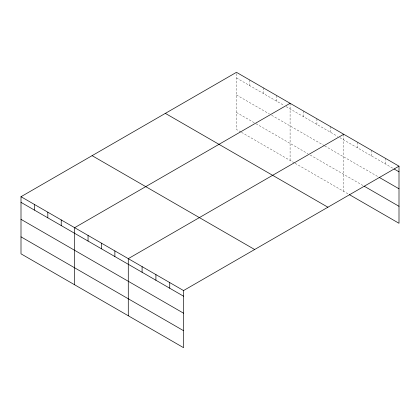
<?xml version="1.0" encoding="UTF-8"?>
<svg xmlns="http://www.w3.org/2000/svg" width="420" height="420" viewBox="0 0 420 420"><rect width="100%" height="100%" fill="white"/><g stroke="black" fill="none" stroke-linecap="round" stroke-linejoin="round"><path stroke-width="0.32" stroke-dasharray="2.1 1.58" d="M240.922 132.022L236.45 129.439L236.45 72.324M236.45 77.963L283.946 105.383M286.183 106.675L337.586 136.353M339.822 137.645L393.472 168.62M236.45 94.952L269.419 113.983M271.656 115.274L324.177 145.598M324.733 145.918L378.551 176.988M236.45 112.45L255.449 123.422M256.011 123.742L307.976 153.746M310.207 155.032L363.08 185.556M241.479 132.342L294.562 162.992M295.123 163.312L348.71 194.25M385.182 158.193L385.182 163.832M371.369 150.218L371.369 155.857M357.551 142.238L357.551 147.877M343.733 134.264L343.733 191.378M330.325 126.52L330.325 132.158M316.911 118.776L316.911 124.415M303.502 111.038L303.502 116.676M290.094 103.294L290.094 160.409M276.68 95.55L276.68 101.189M263.272 87.811L263.272 93.445M249.863 80.068L249.863 85.706"/><path stroke-width="0.63" d="M21 196.712L183.55 290.561L183.55 347.676L21 253.827L21 196.712L236.45 72.324L399 166.173L399 223.288L349.262 194.57M290.094 103.294L74.639 227.682L74.639 284.797M343.733 134.264L128.284 258.652L128.284 315.767M183.55 290.561L399 166.173M394.028 168.94L399 171.811M379.103 177.308L399 188.795M364.182 186.197L399 206.299M165.354 113.374L327.899 207.218M92.101 155.668L254.646 249.512M21 202.351L183.55 296.2M21 219.34L183.55 313.189M21 236.843L183.55 330.687M169.733 282.587L169.733 288.22M155.915 274.606L155.915 280.245M142.097 266.632L142.097 272.27M114.87 250.913L114.87 256.547M101.462 243.17L101.462 248.808M88.053 235.426L88.053 241.064M61.231 219.944L61.231 225.582M47.822 212.2L47.822 217.838M34.409 204.456L34.409 210.095"/></g></svg>
